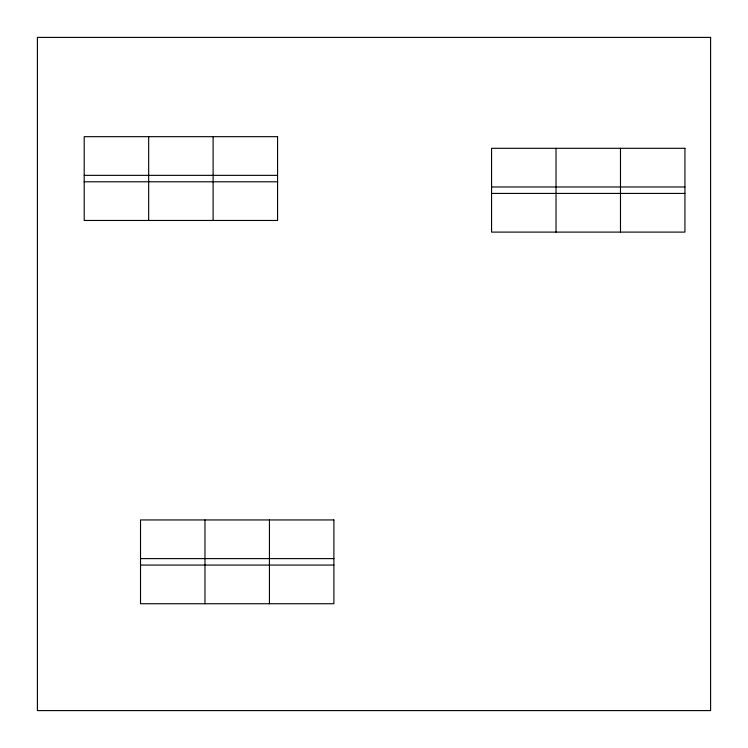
<?xml version="1.0" encoding="UTF-8"?>
<svg xmlns="http://www.w3.org/2000/svg" width="748" height="748" viewBox="0 0 748 748"><rect width="100%" height="100%" fill="white"/><g stroke="black" fill="none" stroke-linecap="round" stroke-linejoin="round"><path stroke-width="1.12" d="M84.206 175.35L277.573 175.35M84.206 181.792L277.573 181.792M491.567 186.981L684.934 186.981M491.567 193.423L684.934 193.423M140.521 558.616L333.889 558.616M140.521 565.067L333.889 565.067M620.485 148.31L620.485 232.104M556.026 148.31L556.026 232.104M269.43 519.944L269.43 603.739M213.115 136.669L213.115 220.464M204.971 519.944L204.971 603.739M148.665 136.669L148.665 220.464M710.6 37.4L37.4 37.4L37.4 710.6L710.6 710.6L710.6 37.4M277.573 136.669L84.206 136.669L84.206 220.464L277.573 220.464L277.573 136.669M684.934 148.31L491.567 148.31L491.567 232.104L684.934 232.104L684.934 148.31M333.889 519.944L140.521 519.944L140.521 603.739L333.889 603.739L333.889 519.944"/></g></svg>
